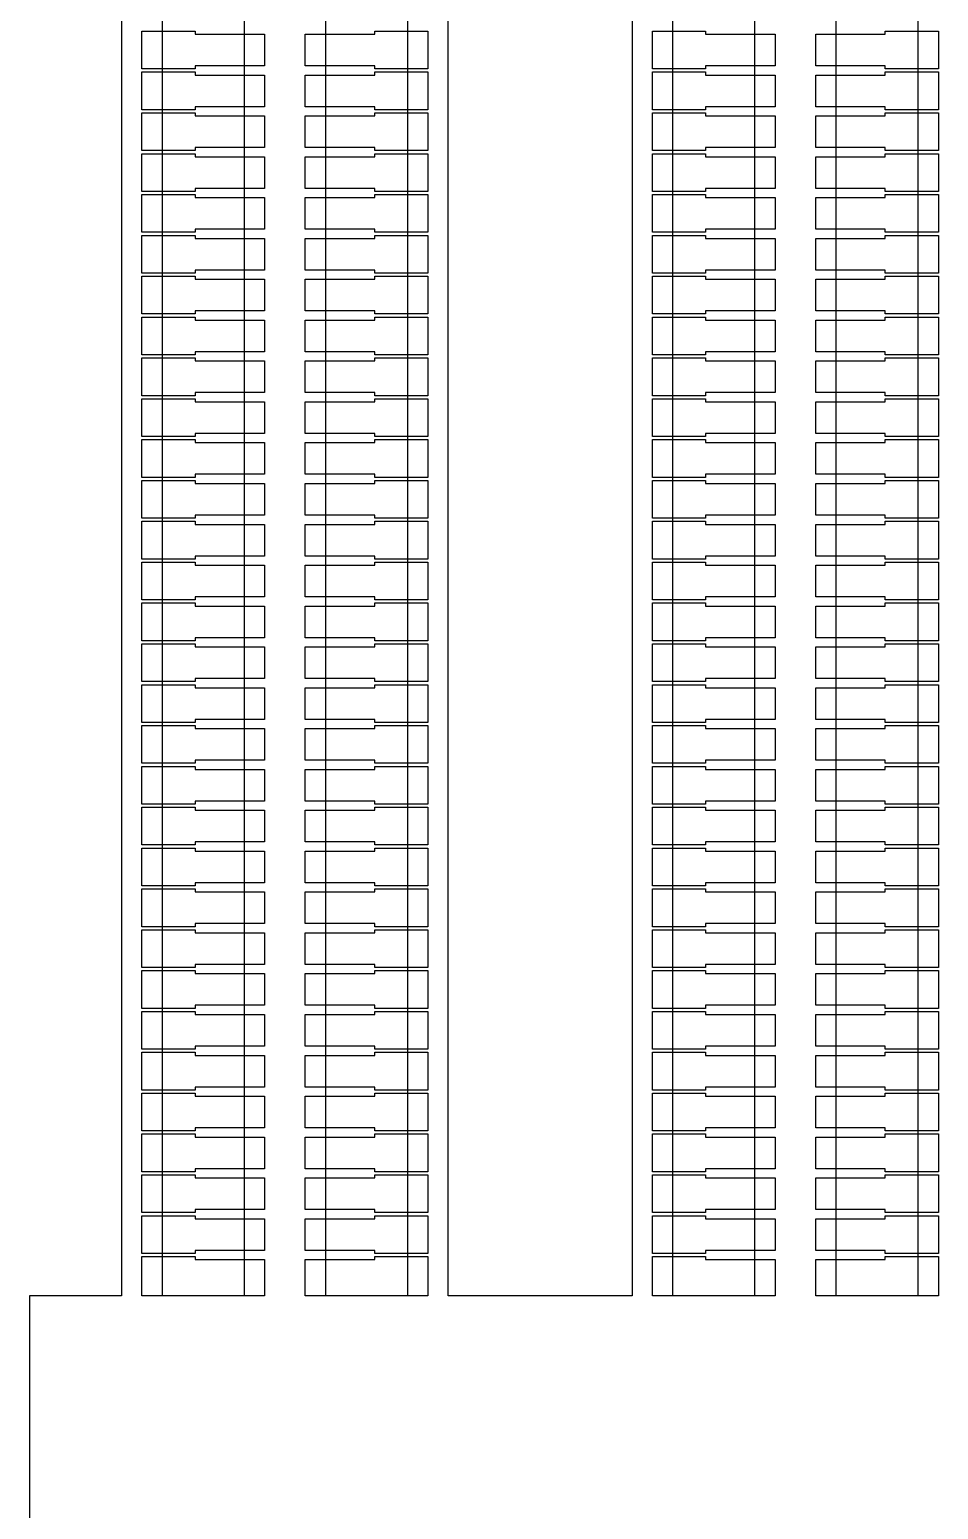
# Model space of a CAD drawing. Extents: x -38350 to 38650, y -35000 to 36000.
# Drawn here: x -3000 to -2555, y -1105 to -380 of the extents above; entities that cross this region are included whole.
import ezdxf

# ---------------------------------------------------------------- set-up
doc = ezdxf.new("R2010")
doc.units = 0
doc.header["$MEASUREMENT"] = 0
doc.layers.add('Layer1', color=10, linetype='Continuous')

msp = doc.modelspace()

# ---------------------------------------------------------------- linework, layer by layer
for p, q in [((-2955, -19), (-2955, -1000)), ((-2795, -1000), (-2795, -19)), ((-2705, -19), (-2705, -1000)), ((-2945, -399.25), (-2945, -380.75)), ((-2945, -380.75), (-2919, -380.75)), ((-2919, -380.75), (-2919, -382.25)), ((-2919, -382.25), (-2885, -382.25)), ((-2885, -382.25), (-2885, -397.75)), ((-2865, -397.75), (-2865, -382.25)), ((-2865, -382.25), (-2831, -382.25)), ((-2831, -382.25), (-2831, -380.75)), ((-2831, -380.75), (-2805, -380.75)), ((-2805, -380.75), (-2805, -399.25)), ((-2695, -399.25), (-2695, -380.75)), ((-2695, -380.75), (-2669, -380.75)), ((-2669, -380.75), (-2669, -382.25)), ((-2669, -382.25), (-2635, -382.25)), ((-2635, -382.25), (-2635, -397.75)), ((-2615, -397.75), (-2615, -382.25)), ((-2615, -382.25), (-2581, -382.25)), ((-2581, -382.25), (-2581, -380.75)), ((-2581, -380.75), (-2555, -380.75)), ((-2555, -380.75), (-2555, -399.25)), ((-2885, -397.75), (-2919, -397.75)), ((-2919, -397.75), (-2919, -399.25)), ((-2831, -397.75), (-2865, -397.75)), ((-2831, -399.25), (-2831, -397.75)), ((-2635, -397.75), (-2669, -397.75)), ((-2669, -397.75), (-2669, -399.25)), ((-2581, -397.75), (-2615, -397.75)), ((-2581, -399.25), (-2581, -397.75)), ((-2919, -399.25), (-2945, -399.25)), ((-2945, -419.25), (-2945, -400.75)), ((-2945, -400.75), (-2919, -400.75)), ((-2919, -400.75), (-2919, -402.25)), ((-2919, -402.25), (-2885, -402.25)), ((-2885, -402.25), (-2885, -417.75)), ((-2865, -417.75), (-2865, -402.25)), ((-2865, -402.25), (-2831, -402.25)), ((-2805, -399.25), (-2831, -399.25)), ((-2831, -402.25), (-2831, -400.75)), ((-2831, -400.75), (-2805, -400.75)), ((-2805, -400.75), (-2805, -419.25)), ((-2669, -399.25), (-2695, -399.25)), ((-2695, -419.25), (-2695, -400.75)), ((-2695, -400.75), (-2669, -400.75)), ((-2669, -400.75), (-2669, -402.25)), ((-2669, -402.25), (-2635, -402.25)), ((-2635, -402.25), (-2635, -417.75)), ((-2615, -417.75), (-2615, -402.25)), ((-2615, -402.25), (-2581, -402.25)), ((-2555, -399.25), (-2581, -399.25)), ((-2581, -402.25), (-2581, -400.75)), ((-2581, -400.75), (-2555, -400.75)), ((-2555, -400.75), (-2555, -419.25)), ((-2919, -419.25), (-2945, -419.25)), ((-2885, -417.75), (-2919, -417.75)), ((-2919, -417.75), (-2919, -419.25)), ((-2831, -417.75), (-2865, -417.75)), ((-2831, -419.25), (-2831, -417.75)), ((-2805, -419.25), (-2831, -419.25)), ((-2669, -419.25), (-2695, -419.25)), ((-2635, -417.75), (-2669, -417.75)), ((-2669, -417.75), (-2669, -419.25)), ((-2581, -417.75), (-2615, -417.75)), ((-2581, -419.25), (-2581, -417.75)), ((-2555, -419.25), (-2581, -419.25)), ((-2945, -439.25), (-2945, -420.75)), ((-2945, -420.75), (-2919, -420.75)), ((-2919, -420.75), (-2919, -422.25)), ((-2919, -422.25), (-2885, -422.25)), ((-2885, -422.25), (-2885, -437.75)), ((-2865, -437.75), (-2865, -422.25)), ((-2865, -422.25), (-2831, -422.25)), ((-2831, -422.25), (-2831, -420.75)), ((-2831, -420.75), (-2805, -420.75)), ((-2805, -420.75), (-2805, -439.25)), ((-2695, -439.25), (-2695, -420.75)), ((-2695, -420.75), (-2669, -420.75)), ((-2669, -420.75), (-2669, -422.25)), ((-2669, -422.25), (-2635, -422.25)), ((-2635, -422.25), (-2635, -437.75)), ((-2615, -437.75), (-2615, -422.25)), ((-2615, -422.25), (-2581, -422.25)), ((-2581, -422.25), (-2581, -420.75)), ((-2581, -420.75), (-2555, -420.75)), ((-2555, -420.75), (-2555, -439.25)), ((-2919, -439.25), (-2945, -439.25)), ((-2945, -459.25), (-2945, -440.75)), ((-2945, -440.75), (-2919, -440.75)), ((-2885, -437.75), (-2919, -437.75)), ((-2919, -437.75), (-2919, -439.25)), ((-2919, -440.75), (-2919, -442.25)), ((-2831, -437.75), (-2865, -437.75)), ((-2831, -439.25), (-2831, -437.75)), ((-2805, -439.25), (-2831, -439.25)), ((-2831, -442.25), (-2831, -440.75)), ((-2831, -440.75), (-2805, -440.75)), ((-2805, -440.75), (-2805, -459.25)), ((-2669, -439.25), (-2695, -439.25)), ((-2695, -459.25), (-2695, -440.75)), ((-2695, -440.75), (-2669, -440.75)), ((-2635, -437.75), (-2669, -437.75)), ((-2669, -437.75), (-2669, -439.25)), ((-2669, -440.75), (-2669, -442.25)), ((-2581, -437.75), (-2615, -437.75)), ((-2581, -439.25), (-2581, -437.75)), ((-2555, -439.25), (-2581, -439.25)), ((-2581, -442.25), (-2581, -440.75)), ((-2581, -440.75), (-2555, -440.75)), ((-2555, -440.75), (-2555, -459.25)), ((-2919, -442.25), (-2885, -442.25)), ((-2885, -442.25), (-2885, -457.75)), ((-2865, -457.75), (-2865, -442.25)), ((-2865, -442.25), (-2831, -442.25)), ((-2669, -442.25), (-2635, -442.25)), ((-2635, -442.25), (-2635, -457.75)), ((-2615, -457.75), (-2615, -442.25)), ((-2615, -442.25), (-2581, -442.25)), ((-2919, -459.25), (-2945, -459.25)), ((-2945, -479.25), (-2945, -460.75)), ((-2945, -460.75), (-2919, -460.75)), ((-2885, -457.75), (-2919, -457.75)), ((-2919, -457.75), (-2919, -459.25)), ((-2919, -460.75), (-2919, -462.25)), ((-2919, -462.25), (-2885, -462.25)), ((-2885, -462.25), (-2885, -477.75)), ((-2831, -457.75), (-2865, -457.75)), ((-2865, -477.75), (-2865, -462.25)), ((-2865, -462.25), (-2831, -462.25)), ((-2831, -459.25), (-2831, -457.75)), ((-2805, -459.25), (-2831, -459.25)), ((-2831, -462.25), (-2831, -460.75)), ((-2831, -460.75), (-2805, -460.75)), ((-2805, -460.75), (-2805, -479.25)), ((-2669, -459.25), (-2695, -459.25)), ((-2695, -479.25), (-2695, -460.75)), ((-2695, -460.75), (-2669, -460.75)), ((-2635, -457.75), (-2669, -457.75)), ((-2669, -457.75), (-2669, -459.25)), ((-2669, -460.75), (-2669, -462.25)), ((-2669, -462.25), (-2635, -462.25)), ((-2635, -462.25), (-2635, -477.75)), ((-2581, -457.75), (-2615, -457.75)), ((-2615, -477.75), (-2615, -462.25)), ((-2615, -462.25), (-2581, -462.25)), ((-2581, -459.25), (-2581, -457.75)), ((-2555, -459.25), (-2581, -459.25)), ((-2581, -462.25), (-2581, -460.75)), ((-2581, -460.75), (-2555, -460.75)), ((-2555, -460.75), (-2555, -479.25)), ((-2885, -477.75), (-2919, -477.75)), ((-2919, -477.75), (-2919, -479.25)), ((-2831, -477.75), (-2865, -477.75)), ((-2831, -479.25), (-2831, -477.75)), ((-2635, -477.75), (-2669, -477.75)), ((-2669, -477.75), (-2669, -479.25)), ((-2581, -477.75), (-2615, -477.75)), ((-2581, -479.25), (-2581, -477.75)), ((-2919, -479.25), (-2945, -479.25)), ((-2945, -499.25), (-2945, -480.75)), ((-2945, -480.75), (-2919, -480.75)), ((-2919, -480.75), (-2919, -482.25)), ((-2919, -482.25), (-2885, -482.25)), ((-2885, -482.25), (-2885, -497.75)), ((-2865, -497.75), (-2865, -482.25)), ((-2865, -482.25), (-2831, -482.25)), ((-2805, -479.25), (-2831, -479.25)), ((-2831, -482.25), (-2831, -480.75)), ((-2831, -480.75), (-2805, -480.75)), ((-2805, -480.75), (-2805, -499.25)), ((-2669, -479.25), (-2695, -479.25)), ((-2695, -499.25), (-2695, -480.75)), ((-2695, -480.75), (-2669, -480.75)), ((-2669, -480.75), (-2669, -482.25)), ((-2669, -482.25), (-2635, -482.25)), ((-2635, -482.25), (-2635, -497.75)), ((-2615, -497.75), (-2615, -482.25)), ((-2615, -482.25), (-2581, -482.25)), ((-2555, -479.25), (-2581, -479.25)), ((-2581, -482.25), (-2581, -480.75)), ((-2581, -480.75), (-2555, -480.75)), ((-2555, -480.75), (-2555, -499.25)), ((-2919, -499.25), (-2945, -499.25)), ((-2885, -497.75), (-2919, -497.75)), ((-2919, -497.75), (-2919, -499.25)), ((-2831, -497.75), (-2865, -497.75)), ((-2831, -499.25), (-2831, -497.75)), ((-2805, -499.25), (-2831, -499.25)), ((-2669, -499.25), (-2695, -499.25)), ((-2635, -497.75), (-2669, -497.75)), ((-2669, -497.75), (-2669, -499.25)), ((-2581, -497.75), (-2615, -497.75)), ((-2581, -499.25), (-2581, -497.75)), ((-2555, -499.25), (-2581, -499.25)), ((-2945, -519.25), (-2945, -500.75)), ((-2945, -500.75), (-2919, -500.75)), ((-2919, -500.75), (-2919, -502.25)), ((-2919, -502.25), (-2885, -502.25)), ((-2885, -502.25), (-2885, -517.75)), ((-2865, -517.75), (-2865, -502.25)), ((-2865, -502.25), (-2831, -502.25)), ((-2831, -502.25), (-2831, -500.75)), ((-2831, -500.75), (-2805, -500.75)), ((-2805, -500.75), (-2805, -519.25)), ((-2695, -519.25), (-2695, -500.75)), ((-2695, -500.75), (-2669, -500.75)), ((-2669, -500.75), (-2669, -502.25)), ((-2669, -502.25), (-2635, -502.25)), ((-2635, -502.25), (-2635, -517.75)), ((-2615, -517.75), (-2615, -502.25)), ((-2615, -502.25), (-2581, -502.25)), ((-2581, -502.25), (-2581, -500.75)), ((-2581, -500.75), (-2555, -500.75)), ((-2555, -500.75), (-2555, -519.25)), ((-2919, -519.25), (-2945, -519.25)), ((-2945, -539.25), (-2945, -520.75)), ((-2945, -520.75), (-2919, -520.75)), ((-2885, -517.75), (-2919, -517.75)), ((-2919, -517.75), (-2919, -519.25)), ((-2919, -520.75), (-2919, -522.25)), ((-2831, -517.75), (-2865, -517.75)), ((-2831, -519.25), (-2831, -517.75)), ((-2805, -519.25), (-2831, -519.25)), ((-2831, -522.25), (-2831, -520.75)), ((-2831, -520.75), (-2805, -520.75)), ((-2805, -520.75), (-2805, -539.25)), ((-2669, -519.25), (-2695, -519.25)), ((-2695, -539.25), (-2695, -520.75)), ((-2695, -520.75), (-2669, -520.75)), ((-2635, -517.75), (-2669, -517.75)), ((-2669, -517.75), (-2669, -519.25)), ((-2669, -520.75), (-2669, -522.25)), ((-2581, -517.75), (-2615, -517.75)), ((-2581, -519.25), (-2581, -517.75)), ((-2555, -519.25), (-2581, -519.25)), ((-2581, -522.25), (-2581, -520.75)), ((-2581, -520.75), (-2555, -520.75)), ((-2555, -520.75), (-2555, -539.25)), ((-2919, -522.25), (-2885, -522.25)), ((-2885, -522.25), (-2885, -537.75)), ((-2865, -537.75), (-2865, -522.25)), ((-2865, -522.25), (-2831, -522.25)), ((-2669, -522.25), (-2635, -522.25)), ((-2635, -522.25), (-2635, -537.75)), ((-2615, -537.75), (-2615, -522.25)), ((-2615, -522.25), (-2581, -522.25)), ((-2919, -539.25), (-2945, -539.25)), ((-2945, -559.25), (-2945, -540.75)), ((-2945, -540.75), (-2919, -540.75)), ((-2885, -537.75), (-2919, -537.75)), ((-2919, -537.75), (-2919, -539.25)), ((-2919, -540.75), (-2919, -542.25)), ((-2919, -542.25), (-2885, -542.25)), ((-2885, -542.25), (-2885, -557.75)), ((-2831, -537.75), (-2865, -537.75)), ((-2865, -557.75), (-2865, -542.25)), ((-2865, -542.25), (-2831, -542.25)), ((-2831, -539.25), (-2831, -537.75)), ((-2805, -539.25), (-2831, -539.25)), ((-2831, -542.25), (-2831, -540.75)), ((-2831, -540.75), (-2805, -540.75)), ((-2805, -540.75), (-2805, -559.25)), ((-2669, -539.25), (-2695, -539.25)), ((-2695, -559.25), (-2695, -540.75)), ((-2695, -540.75), (-2669, -540.75)), ((-2635, -537.75), (-2669, -537.75)), ((-2669, -537.75), (-2669, -539.25)), ((-2669, -540.75), (-2669, -542.25)), ((-2669, -542.25), (-2635, -542.25)), ((-2635, -542.25), (-2635, -557.75)), ((-2581, -537.75), (-2615, -537.75)), ((-2615, -557.75), (-2615, -542.25)), ((-2615, -542.25), (-2581, -542.25)), ((-2581, -539.25), (-2581, -537.75)), ((-2555, -539.25), (-2581, -539.25)), ((-2581, -542.25), (-2581, -540.75)), ((-2581, -540.75), (-2555, -540.75)), ((-2555, -540.75), (-2555, -559.25)), ((-2885, -557.75), (-2919, -557.75)), ((-2919, -557.75), (-2919, -559.25)), ((-2831, -557.75), (-2865, -557.75)), ((-2831, -559.25), (-2831, -557.75)), ((-2635, -557.75), (-2669, -557.75)), ((-2669, -557.75), (-2669, -559.25)), ((-2581, -557.75), (-2615, -557.75)), ((-2581, -559.25), (-2581, -557.75)), ((-2919, -559.25), (-2945, -559.25)), ((-2945, -579.25), (-2945, -560.75)), ((-2945, -560.75), (-2919, -560.75)), ((-2919, -560.75), (-2919, -562.25)), ((-2919, -562.25), (-2885, -562.25)), ((-2885, -562.25), (-2885, -577.75)), ((-2865, -577.75), (-2865, -562.25)), ((-2865, -562.25), (-2831, -562.25)), ((-2805, -559.25), (-2831, -559.25)), ((-2831, -562.25), (-2831, -560.75)), ((-2831, -560.75), (-2805, -560.75)), ((-2805, -560.75), (-2805, -579.25)), ((-2669, -559.25), (-2695, -559.25)), ((-2695, -579.25), (-2695, -560.75)), ((-2695, -560.75), (-2669, -560.75)), ((-2669, -560.75), (-2669, -562.25)), ((-2669, -562.25), (-2635, -562.25)), ((-2635, -562.25), (-2635, -577.75)), ((-2615, -577.75), (-2615, -562.25)), ((-2615, -562.25), (-2581, -562.25)), ((-2555, -559.25), (-2581, -559.25)), ((-2581, -562.25), (-2581, -560.75)), ((-2581, -560.75), (-2555, -560.75)), ((-2555, -560.75), (-2555, -579.25)), ((-2919, -579.25), (-2945, -579.25)), ((-2885, -577.75), (-2919, -577.75)), ((-2919, -577.75), (-2919, -579.25)), ((-2831, -577.75), (-2865, -577.75)), ((-2831, -579.25), (-2831, -577.75)), ((-2805, -579.25), (-2831, -579.25)), ((-2669, -579.25), (-2695, -579.25)), ((-2635, -577.75), (-2669, -577.75)), ((-2669, -577.75), (-2669, -579.25)), ((-2581, -577.75), (-2615, -577.75)), ((-2581, -579.25), (-2581, -577.75)), ((-2555, -579.25), (-2581, -579.25)), ((-2945, -599.25), (-2945, -580.75)), ((-2945, -580.75), (-2919, -580.75)), ((-2919, -580.75), (-2919, -582.25)), ((-2919, -582.25), (-2885, -582.25)), ((-2885, -582.25), (-2885, -597.75)), ((-2865, -597.75), (-2865, -582.25)), ((-2865, -582.25), (-2831, -582.25)), ((-2831, -582.25), (-2831, -580.75)), ((-2831, -580.75), (-2805, -580.75)), ((-2805, -580.75), (-2805, -599.25)), ((-2695, -599.25), (-2695, -580.75)), ((-2695, -580.75), (-2669, -580.75)), ((-2669, -580.75), (-2669, -582.25)), ((-2669, -582.25), (-2635, -582.25)), ((-2635, -582.25), (-2635, -597.75)), ((-2615, -597.75), (-2615, -582.25)), ((-2615, -582.25), (-2581, -582.25)), ((-2581, -582.25), (-2581, -580.75)), ((-2581, -580.75), (-2555, -580.75)), ((-2555, -580.75), (-2555, -599.25)), ((-2919, -599.25), (-2945, -599.25)), ((-2945, -619.25), (-2945, -600.75)), ((-2945, -600.75), (-2919, -600.75)), ((-2885, -597.75), (-2919, -597.75)), ((-2919, -597.75), (-2919, -599.25)), ((-2919, -600.75), (-2919, -602.25)), ((-2831, -597.75), (-2865, -597.75)), ((-2831, -599.25), (-2831, -597.75)), ((-2805, -599.25), (-2831, -599.25)), ((-2831, -602.25), (-2831, -600.75)), ((-2831, -600.75), (-2805, -600.75)), ((-2805, -600.75), (-2805, -619.25)), ((-2669, -599.25), (-2695, -599.25)), ((-2695, -619.25), (-2695, -600.75)), ((-2695, -600.75), (-2669, -600.75)), ((-2635, -597.75), (-2669, -597.75)), ((-2669, -597.75), (-2669, -599.25)), ((-2669, -600.75), (-2669, -602.25)), ((-2581, -597.75), (-2615, -597.75)), ((-2581, -599.25), (-2581, -597.75)), ((-2555, -599.25), (-2581, -599.25)), ((-2581, -602.25), (-2581, -600.75)), ((-2581, -600.75), (-2555, -600.75)), ((-2555, -600.75), (-2555, -619.25)), ((-2919, -602.25), (-2885, -602.25)), ((-2885, -602.25), (-2885, -617.75)), ((-2865, -617.75), (-2865, -602.25)), ((-2865, -602.25), (-2831, -602.25)), ((-2669, -602.25), (-2635, -602.25)), ((-2635, -602.25), (-2635, -617.75)), ((-2615, -617.75), (-2615, -602.25)), ((-2615, -602.25), (-2581, -602.25)), ((-2919, -619.25), (-2945, -619.25)), ((-2945, -639.25), (-2945, -620.75)), ((-2945, -620.75), (-2919, -620.75)), ((-2885, -617.75), (-2919, -617.75)), ((-2919, -617.75), (-2919, -619.25)), ((-2919, -620.75), (-2919, -622.25)), ((-2919, -622.25), (-2885, -622.25)), ((-2885, -622.25), (-2885, -637.75)), ((-2831, -617.75), (-2865, -617.75)), ((-2865, -637.75), (-2865, -622.25)), ((-2865, -622.25), (-2831, -622.25)), ((-2831, -619.25), (-2831, -617.75)), ((-2805, -619.25), (-2831, -619.25)), ((-2831, -622.25), (-2831, -620.75)), ((-2831, -620.75), (-2805, -620.75)), ((-2805, -620.75), (-2805, -639.25)), ((-2669, -619.25), (-2695, -619.25)), ((-2695, -639.25), (-2695, -620.75)), ((-2695, -620.75), (-2669, -620.75)), ((-2635, -617.75), (-2669, -617.75)), ((-2669, -617.75), (-2669, -619.25)), ((-2669, -620.75), (-2669, -622.25)), ((-2669, -622.25), (-2635, -622.25)), ((-2635, -622.25), (-2635, -637.75)), ((-2581, -617.75), (-2615, -617.75)), ((-2615, -637.75), (-2615, -622.25)), ((-2615, -622.25), (-2581, -622.25)), ((-2581, -619.25), (-2581, -617.75)), ((-2555, -619.25), (-2581, -619.25)), ((-2581, -622.25), (-2581, -620.75)), ((-2581, -620.75), (-2555, -620.75)), ((-2555, -620.75), (-2555, -639.25)), ((-2919, -639.25), (-2945, -639.25)), ((-2945, -659.25), (-2945, -640.75)), ((-2945, -640.75), (-2919, -640.75)), ((-2885, -637.75), (-2919, -637.75)), ((-2919, -637.75), (-2919, -639.25)), ((-2919, -640.75), (-2919, -642.25)), ((-2919, -642.25), (-2885, -642.25)), ((-2885, -642.25), (-2885, -657.75)), ((-2831, -637.75), (-2865, -637.75)), ((-2865, -657.75), (-2865, -642.25)), ((-2865, -642.25), (-2831, -642.25)), ((-2831, -639.25), (-2831, -637.75)), ((-2805, -639.25), (-2831, -639.25)), ((-2831, -642.25), (-2831, -640.75)), ((-2831, -640.75), (-2805, -640.75)), ((-2805, -640.75), (-2805, -659.25)), ((-2669, -639.25), (-2695, -639.25)), ((-2695, -659.25), (-2695, -640.75)), ((-2695, -640.75), (-2669, -640.75)), ((-2635, -637.75), (-2669, -637.75)), ((-2669, -637.75), (-2669, -639.25)), ((-2669, -640.75), (-2669, -642.25)), ((-2669, -642.25), (-2635, -642.25)), ((-2635, -642.25), (-2635, -657.75)), ((-2581, -637.75), (-2615, -637.75)), ((-2615, -657.75), (-2615, -642.25)), ((-2615, -642.25), (-2581, -642.25)), ((-2581, -639.25), (-2581, -637.75)), ((-2555, -639.25), (-2581, -639.25)), ((-2581, -642.25), (-2581, -640.75)), ((-2581, -640.75), (-2555, -640.75)), ((-2555, -640.75), (-2555, -659.25)), ((-2919, -659.25), (-2945, -659.25)), ((-2885, -657.75), (-2919, -657.75)), ((-2919, -657.75), (-2919, -659.25)), ((-2831, -657.75), (-2865, -657.75)), ((-2831, -659.25), (-2831, -657.75)), ((-2805, -659.25), (-2831, -659.25)), ((-2669, -659.25), (-2695, -659.25)), ((-2635, -657.75), (-2669, -657.75)), ((-2669, -657.75), (-2669, -659.25)), ((-2581, -657.75), (-2615, -657.75)), ((-2581, -659.25), (-2581, -657.75)), ((-2555, -659.25), (-2581, -659.25)), ((-2945, -679.25), (-2945, -660.75)), ((-2945, -660.75), (-2919, -660.75)), ((-2919, -660.75), (-2919, -662.25)), ((-2919, -662.25), (-2885, -662.25)), ((-2885, -662.25), (-2885, -677.75)), ((-2865, -677.75), (-2865, -662.25)), ((-2865, -662.25), (-2831, -662.25)), ((-2831, -662.25), (-2831, -660.75)), ((-2831, -660.75), (-2805, -660.75)), ((-2805, -660.75), (-2805, -679.25)), ((-2695, -679.25), (-2695, -660.75)), ((-2695, -660.75), (-2669, -660.75)), ((-2669, -660.75), (-2669, -662.25)), ((-2669, -662.25), (-2635, -662.25)), ((-2635, -662.25), (-2635, -677.75)), ((-2615, -677.75), (-2615, -662.25)), ((-2615, -662.25), (-2581, -662.25)), ((-2581, -662.25), (-2581, -660.75)), ((-2581, -660.75), (-2555, -660.75)), ((-2555, -660.75), (-2555, -679.25)), ((-2919, -679.25), (-2945, -679.25)), ((-2945, -699.25), (-2945, -680.75)), ((-2945, -680.75), (-2919, -680.75)), ((-2885, -677.75), (-2919, -677.75)), ((-2919, -677.75), (-2919, -679.25)), ((-2919, -680.75), (-2919, -682.25)), ((-2831, -677.75), (-2865, -677.75)), ((-2831, -679.25), (-2831, -677.75)), ((-2805, -679.25), (-2831, -679.25)), ((-2831, -682.25), (-2831, -680.75)), ((-2831, -680.75), (-2805, -680.75)), ((-2805, -680.75), (-2805, -699.25)), ((-2669, -679.25), (-2695, -679.25)), ((-2695, -699.25), (-2695, -680.75)), ((-2695, -680.75), (-2669, -680.75)), ((-2635, -677.75), (-2669, -677.75)), ((-2669, -677.75), (-2669, -679.25)), ((-2669, -680.75), (-2669, -682.25)), ((-2581, -677.75), (-2615, -677.75)), ((-2581, -679.25), (-2581, -677.75)), ((-2555, -679.25), (-2581, -679.25)), ((-2581, -682.25), (-2581, -680.75)), ((-2581, -680.75), (-2555, -680.75)), ((-2555, -680.75), (-2555, -699.25)), ((-2919, -682.25), (-2885, -682.25)), ((-2885, -682.25), (-2885, -697.75)), ((-2865, -697.75), (-2865, -682.25)), ((-2865, -682.25), (-2831, -682.25)), ((-2669, -682.25), (-2635, -682.25)), ((-2635, -682.25), (-2635, -697.75)), ((-2615, -697.75), (-2615, -682.25)), ((-2615, -682.25), (-2581, -682.25)), ((-2919, -699.25), (-2945, -699.25)), ((-2945, -719.25), (-2945, -700.75)), ((-2945, -700.75), (-2919, -700.75)), ((-2885, -697.75), (-2919, -697.75)), ((-2919, -697.75), (-2919, -699.25)), ((-2919, -700.75), (-2919, -702.25)), ((-2919, -702.25), (-2885, -702.25)), ((-2885, -702.25), (-2885, -717.75)), ((-2831, -697.75), (-2865, -697.75)), ((-2865, -717.75), (-2865, -702.25)), ((-2865, -702.25), (-2831, -702.25)), ((-2831, -699.25), (-2831, -697.75)), ((-2805, -699.25), (-2831, -699.25)), ((-2831, -702.25), (-2831, -700.75)), ((-2831, -700.75), (-2805, -700.75)), ((-2805, -700.75), (-2805, -719.25)), ((-2669, -699.25), (-2695, -699.25)), ((-2695, -719.25), (-2695, -700.75)), ((-2695, -700.75), (-2669, -700.75)), ((-2635, -697.75), (-2669, -697.75)), ((-2669, -697.75), (-2669, -699.25)), ((-2669, -700.75), (-2669, -702.25)), ((-2669, -702.25), (-2635, -702.25)), ((-2635, -702.25), (-2635, -717.75)), ((-2581, -697.75), (-2615, -697.75)), ((-2615, -717.75), (-2615, -702.25)), ((-2615, -702.25), (-2581, -702.25)), ((-2581, -699.25), (-2581, -697.75)), ((-2555, -699.25), (-2581, -699.25)), ((-2581, -702.25), (-2581, -700.75)), ((-2581, -700.75), (-2555, -700.75)), ((-2555, -700.75), (-2555, -719.25)), ((-2919, -719.25), (-2945, -719.25)), ((-2945, -739.25), (-2945, -720.75)), ((-2945, -720.75), (-2919, -720.75)), ((-2885, -717.75), (-2919, -717.75)), ((-2919, -717.75), (-2919, -719.25)), ((-2919, -720.75), (-2919, -722.25)), ((-2919, -722.25), (-2885, -722.25)), ((-2885, -722.25), (-2885, -737.75)), ((-2831, -717.75), (-2865, -717.75)), ((-2865, -737.75), (-2865, -722.25)), ((-2865, -722.25), (-2831, -722.25)), ((-2831, -719.25), (-2831, -717.75)), ((-2805, -719.25), (-2831, -719.25)), ((-2831, -722.25), (-2831, -720.75)), ((-2831, -720.75), (-2805, -720.75)), ((-2805, -720.75), (-2805, -739.25)), ((-2669, -719.25), (-2695, -719.25)), ((-2695, -739.25), (-2695, -720.75)), ((-2695, -720.75), (-2669, -720.75)), ((-2635, -717.75), (-2669, -717.75)), ((-2669, -717.75), (-2669, -719.25)), ((-2669, -720.75), (-2669, -722.25)), ((-2669, -722.25), (-2635, -722.25)), ((-2635, -722.25), (-2635, -737.75)), ((-2581, -717.75), (-2615, -717.75)), ((-2615, -737.75), (-2615, -722.25)), ((-2615, -722.25), (-2581, -722.25)), ((-2581, -719.25), (-2581, -717.75)), ((-2555, -719.25), (-2581, -719.25)), ((-2581, -722.25), (-2581, -720.75)), ((-2581, -720.75), (-2555, -720.75)), ((-2555, -720.75), (-2555, -739.25)), ((-2885, -737.75), (-2919, -737.75)), ((-2919, -737.75), (-2919, -739.25)), ((-2831, -737.75), (-2865, -737.75)), ((-2831, -739.25), (-2831, -737.75)), ((-2635, -737.75), (-2669, -737.75)), ((-2669, -737.75), (-2669, -739.25)), ((-2581, -737.75), (-2615, -737.75)), ((-2581, -739.25), (-2581, -737.75)), ((-2919, -739.25), (-2945, -739.25)), ((-2945, -759.25), (-2945, -740.75)), ((-2945, -740.75), (-2919, -740.75)), ((-2919, -740.75), (-2919, -742.25)), ((-2919, -742.25), (-2885, -742.25)), ((-2885, -742.25), (-2885, -757.75)), ((-2865, -757.75), (-2865, -742.25)), ((-2865, -742.25), (-2831, -742.25)), ((-2805, -739.25), (-2831, -739.25)), ((-2831, -742.25), (-2831, -740.75)), ((-2831, -740.75), (-2805, -740.75)), ((-2805, -740.75), (-2805, -759.25)), ((-2669, -739.25), (-2695, -739.25)), ((-2695, -759.25), (-2695, -740.75)), ((-2695, -740.75), (-2669, -740.75)), ((-2669, -740.75), (-2669, -742.25)), ((-2669, -742.25), (-2635, -742.25)), ((-2635, -742.25), (-2635, -757.75)), ((-2615, -757.75), (-2615, -742.25)), ((-2615, -742.25), (-2581, -742.25)), ((-2555, -739.25), (-2581, -739.25)), ((-2581, -742.25), (-2581, -740.75)), ((-2581, -740.75), (-2555, -740.75)), ((-2555, -740.75), (-2555, -759.25)), ((-2919, -759.25), (-2945, -759.25)), ((-2945, -779.25), (-2945, -760.75)), ((-2945, -760.75), (-2919, -760.75)), ((-2885, -757.75), (-2919, -757.75)), ((-2919, -757.75), (-2919, -759.25)), ((-2919, -760.75), (-2919, -762.25)), ((-2831, -757.75), (-2865, -757.75)), ((-2831, -759.25), (-2831, -757.75)), ((-2805, -759.25), (-2831, -759.25)), ((-2831, -762.25), (-2831, -760.75)), ((-2831, -760.75), (-2805, -760.75)), ((-2805, -760.75), (-2805, -779.25)), ((-2669, -759.25), (-2695, -759.25)), ((-2695, -779.25), (-2695, -760.75)), ((-2695, -760.75), (-2669, -760.75)), ((-2635, -757.75), (-2669, -757.75)), ((-2669, -757.75), (-2669, -759.25)), ((-2669, -760.75), (-2669, -762.25)), ((-2581, -757.75), (-2615, -757.75)), ((-2581, -759.25), (-2581, -757.75)), ((-2555, -759.25), (-2581, -759.25)), ((-2581, -762.25), (-2581, -760.75)), ((-2581, -760.75), (-2555, -760.75)), ((-2555, -760.75), (-2555, -779.25)), ((-2919, -762.25), (-2885, -762.25)), ((-2885, -762.25), (-2885, -777.75)), ((-2865, -777.75), (-2865, -762.25)), ((-2865, -762.25), (-2831, -762.25)), ((-2669, -762.25), (-2635, -762.25)), ((-2635, -762.25), (-2635, -777.75)), ((-2615, -777.75), (-2615, -762.25)), ((-2615, -762.25), (-2581, -762.25)), ((-2919, -779.25), (-2945, -779.25)), ((-2945, -799.25), (-2945, -780.75)), ((-2945, -780.75), (-2919, -780.75)), ((-2885, -777.75), (-2919, -777.75)), ((-2919, -777.75), (-2919, -779.25)), ((-2919, -780.75), (-2919, -782.25)), ((-2919, -782.25), (-2885, -782.25)), ((-2885, -782.25), (-2885, -797.75)), ((-2831, -777.75), (-2865, -777.75)), ((-2865, -797.75), (-2865, -782.25)), ((-2865, -782.25), (-2831, -782.25)), ((-2831, -779.25), (-2831, -777.75)), ((-2805, -779.25), (-2831, -779.25)), ((-2831, -782.25), (-2831, -780.75)), ((-2831, -780.75), (-2805, -780.75)), ((-2805, -780.75), (-2805, -799.25)), ((-2669, -779.25), (-2695, -779.25)), ((-2695, -799.25), (-2695, -780.75)), ((-2695, -780.75), (-2669, -780.75)), ((-2635, -777.75), (-2669, -777.75)), ((-2669, -777.75), (-2669, -779.25)), ((-2669, -780.75), (-2669, -782.25)), ((-2669, -782.25), (-2635, -782.25)), ((-2635, -782.25), (-2635, -797.75)), ((-2581, -777.75), (-2615, -777.75)), ((-2615, -797.75), (-2615, -782.25)), ((-2615, -782.25), (-2581, -782.25)), ((-2581, -779.25), (-2581, -777.75)), ((-2555, -779.25), (-2581, -779.25)), ((-2581, -782.25), (-2581, -780.75)), ((-2581, -780.75), (-2555, -780.75)), ((-2555, -780.75), (-2555, -799.25)), ((-2919, -799.25), (-2945, -799.25)), ((-2945, -819.25), (-2945, -800.75)), ((-2945, -800.75), (-2919, -800.75)), ((-2885, -797.75), (-2919, -797.75)), ((-2919, -797.75), (-2919, -799.25)), ((-2919, -800.75), (-2919, -802.25)), ((-2919, -802.25), (-2885, -802.25)), ((-2885, -802.25), (-2885, -817.75)), ((-2831, -797.75), (-2865, -797.75)), ((-2865, -817.75), (-2865, -802.25)), ((-2865, -802.25), (-2831, -802.25)), ((-2831, -799.25), (-2831, -797.75)), ((-2805, -799.25), (-2831, -799.25)), ((-2831, -802.25), (-2831, -800.75)), ((-2831, -800.75), (-2805, -800.75)), ((-2805, -800.75), (-2805, -819.25)), ((-2669, -799.25), (-2695, -799.25)), ((-2695, -819.25), (-2695, -800.75)), ((-2695, -800.75), (-2669, -800.75)), ((-2635, -797.75), (-2669, -797.75)), ((-2669, -797.75), (-2669, -799.25)), ((-2669, -800.75), (-2669, -802.25)), ((-2669, -802.25), (-2635, -802.25)), ((-2635, -802.25), (-2635, -817.75)), ((-2581, -797.75), (-2615, -797.75)), ((-2615, -817.75), (-2615, -802.25)), ((-2615, -802.25), (-2581, -802.25)), ((-2581, -799.25), (-2581, -797.75)), ((-2555, -799.25), (-2581, -799.25)), ((-2581, -802.25), (-2581, -800.75)), ((-2581, -800.75), (-2555, -800.75)), ((-2555, -800.75), (-2555, -819.25)), ((-2885, -817.75), (-2919, -817.75)), ((-2919, -817.75), (-2919, -819.25)), ((-2831, -817.75), (-2865, -817.75)), ((-2831, -819.25), (-2831, -817.75)), ((-2635, -817.75), (-2669, -817.75)), ((-2669, -817.75), (-2669, -819.25)), ((-2581, -817.75), (-2615, -817.75)), ((-2581, -819.25), (-2581, -817.75)), ((-2919, -819.25), (-2945, -819.25)), ((-2945, -839.25), (-2945, -820.75)), ((-2945, -820.75), (-2919, -820.75)), ((-2919, -820.75), (-2919, -822.25)), ((-2919, -822.25), (-2885, -822.25)), ((-2885, -822.25), (-2885, -837.75)), ((-2865, -837.75), (-2865, -822.25)), ((-2865, -822.25), (-2831, -822.25)), ((-2805, -819.25), (-2831, -819.25)), ((-2831, -822.25), (-2831, -820.75)), ((-2831, -820.75), (-2805, -820.75)), ((-2805, -820.75), (-2805, -839.25)), ((-2669, -819.25), (-2695, -819.25)), ((-2695, -839.25), (-2695, -820.75)), ((-2695, -820.75), (-2669, -820.75)), ((-2669, -820.75), (-2669, -822.25)), ((-2669, -822.25), (-2635, -822.25)), ((-2635, -822.25), (-2635, -837.75)), ((-2615, -837.75), (-2615, -822.25)), ((-2615, -822.25), (-2581, -822.25)), ((-2555, -819.25), (-2581, -819.25)), ((-2581, -822.25), (-2581, -820.75)), ((-2581, -820.75), (-2555, -820.75)), ((-2555, -820.75), (-2555, -839.25)), ((-2919, -839.25), (-2945, -839.25)), ((-2885, -837.75), (-2919, -837.75)), ((-2919, -837.75), (-2919, -839.25)), ((-2831, -837.75), (-2865, -837.75)), ((-2831, -839.25), (-2831, -837.75)), ((-2805, -839.25), (-2831, -839.25)), ((-2669, -839.25), (-2695, -839.25)), ((-2635, -837.75), (-2669, -837.75)), ((-2669, -837.75), (-2669, -839.25)), ((-2581, -837.75), (-2615, -837.75)), ((-2581, -839.25), (-2581, -837.75)), ((-2555, -839.25), (-2581, -839.25)), ((-2945, -859.25), (-2945, -840.75)), ((-2945, -840.75), (-2919, -840.75)), ((-2919, -840.75), (-2919, -842.25)), ((-2919, -842.25), (-2885, -842.25)), ((-2885, -842.25), (-2885, -857.75)), ((-2865, -857.75), (-2865, -842.25)), ((-2865, -842.25), (-2831, -842.25)), ((-2831, -842.25), (-2831, -840.75)), ((-2831, -840.75), (-2805, -840.75)), ((-2805, -840.75), (-2805, -859.25)), ((-2695, -859.25), (-2695, -840.75)), ((-2695, -840.75), (-2669, -840.75)), ((-2669, -840.75), (-2669, -842.25)), ((-2669, -842.25), (-2635, -842.25)), ((-2635, -842.25), (-2635, -857.75)), ((-2615, -857.75), (-2615, -842.25)), ((-2615, -842.25), (-2581, -842.25)), ((-2581, -842.25), (-2581, -840.75)), ((-2581, -840.75), (-2555, -840.75)), ((-2555, -840.75), (-2555, -859.25)), ((-2919, -859.25), (-2945, -859.25)), ((-2945, -879.25), (-2945, -860.75)), ((-2945, -860.75), (-2919, -860.75)), ((-2885, -857.75), (-2919, -857.75)), ((-2919, -857.75), (-2919, -859.25)), ((-2919, -860.75), (-2919, -862.25)), ((-2831, -857.75), (-2865, -857.75)), ((-2831, -859.25), (-2831, -857.75)), ((-2805, -859.25), (-2831, -859.25)), ((-2831, -862.25), (-2831, -860.75)), ((-2831, -860.75), (-2805, -860.75)), ((-2805, -860.75), (-2805, -879.25)), ((-2669, -859.25), (-2695, -859.25)), ((-2695, -879.25), (-2695, -860.75)), ((-2695, -860.75), (-2669, -860.75)), ((-2635, -857.75), (-2669, -857.75)), ((-2669, -857.75), (-2669, -859.25)), ((-2669, -860.75), (-2669, -862.25)), ((-2581, -857.75), (-2615, -857.75)), ((-2581, -859.25), (-2581, -857.75)), ((-2555, -859.25), (-2581, -859.25)), ((-2581, -862.25), (-2581, -860.75)), ((-2581, -860.75), (-2555, -860.75)), ((-2555, -860.75), (-2555, -879.25)), ((-2919, -862.25), (-2885, -862.25)), ((-2885, -862.25), (-2885, -877.75)), ((-2865, -877.75), (-2865, -862.25)), ((-2865, -862.25), (-2831, -862.25)), ((-2669, -862.25), (-2635, -862.25)), ((-2635, -862.25), (-2635, -877.75)), ((-2615, -877.75), (-2615, -862.25)), ((-2615, -862.25), (-2581, -862.25)), ((-2919, -879.25), (-2945, -879.25)), ((-2945, -899.25), (-2945, -880.75)), ((-2945, -880.75), (-2919, -880.75)), ((-2885, -877.75), (-2919, -877.75)), ((-2919, -877.75), (-2919, -879.25)), ((-2919, -880.75), (-2919, -882.25)), ((-2919, -882.25), (-2885, -882.25)), ((-2885, -882.25), (-2885, -897.75)), ((-2831, -877.75), (-2865, -877.75)), ((-2865, -897.75), (-2865, -882.25)), ((-2865, -882.25), (-2831, -882.25)), ((-2831, -879.25), (-2831, -877.75)), ((-2805, -879.25), (-2831, -879.25)), ((-2831, -882.25), (-2831, -880.75)), ((-2831, -880.75), (-2805, -880.75)), ((-2805, -880.75), (-2805, -899.25)), ((-2669, -879.25), (-2695, -879.25)), ((-2695, -899.25), (-2695, -880.75)), ((-2695, -880.75), (-2669, -880.75)), ((-2635, -877.75), (-2669, -877.75)), ((-2669, -877.75), (-2669, -879.25)), ((-2669, -880.75), (-2669, -882.25)), ((-2669, -882.25), (-2635, -882.25)), ((-2635, -882.25), (-2635, -897.75)), ((-2581, -877.75), (-2615, -877.75)), ((-2615, -897.75), (-2615, -882.25)), ((-2615, -882.25), (-2581, -882.25)), ((-2581, -879.25), (-2581, -877.75)), ((-2555, -879.25), (-2581, -879.25)), ((-2581, -882.25), (-2581, -880.75)), ((-2581, -880.75), (-2555, -880.75)), ((-2555, -880.75), (-2555, -899.25)), ((-2885, -897.75), (-2919, -897.75)), ((-2919, -897.75), (-2919, -899.25)), ((-2831, -897.75), (-2865, -897.75)), ((-2831, -899.25), (-2831, -897.75)), ((-2635, -897.75), (-2669, -897.75)), ((-2669, -897.75), (-2669, -899.25)), ((-2581, -897.75), (-2615, -897.75)), ((-2581, -899.25), (-2581, -897.75)), ((-2919, -899.25), (-2945, -899.25)), ((-2945, -919.25), (-2945, -900.75)), ((-2945, -900.75), (-2919, -900.75)), ((-2919, -900.75), (-2919, -902.25)), ((-2919, -902.25), (-2885, -902.25)), ((-2885, -902.25), (-2885, -917.75)), ((-2865, -917.75), (-2865, -902.25)), ((-2865, -902.25), (-2831, -902.25)), ((-2805, -899.25), (-2831, -899.25)), ((-2831, -902.25), (-2831, -900.75)), ((-2831, -900.75), (-2805, -900.75)), ((-2805, -900.75), (-2805, -919.25)), ((-2669, -899.25), (-2695, -899.25)), ((-2695, -919.25), (-2695, -900.75)), ((-2695, -900.75), (-2669, -900.75)), ((-2669, -900.75), (-2669, -902.25)), ((-2669, -902.25), (-2635, -902.25)), ((-2635, -902.25), (-2635, -917.75)), ((-2615, -917.75), (-2615, -902.25)), ((-2615, -902.25), (-2581, -902.25)), ((-2555, -899.25), (-2581, -899.25)), ((-2581, -902.25), (-2581, -900.75)), ((-2581, -900.75), (-2555, -900.75)), ((-2555, -900.75), (-2555, -919.25)), ((-2919, -919.25), (-2945, -919.25)), ((-2885, -917.75), (-2919, -917.75)), ((-2919, -917.75), (-2919, -919.25)), ((-2831, -917.75), (-2865, -917.75)), ((-2831, -919.25), (-2831, -917.75)), ((-2805, -919.25), (-2831, -919.25)), ((-2669, -919.25), (-2695, -919.25)), ((-2635, -917.75), (-2669, -917.75)), ((-2669, -917.75), (-2669, -919.25)), ((-2581, -917.75), (-2615, -917.75)), ((-2581, -919.25), (-2581, -917.75)), ((-2555, -919.25), (-2581, -919.25)), ((-2945, -939.25), (-2945, -920.75)), ((-2945, -920.75), (-2919, -920.75)), ((-2919, -920.75), (-2919, -922.25)), ((-2919, -922.25), (-2885, -922.25)), ((-2885, -922.25), (-2885, -937.75)), ((-2865, -937.75), (-2865, -922.25)), ((-2865, -922.25), (-2831, -922.25)), ((-2831, -922.25), (-2831, -920.75)), ((-2831, -920.75), (-2805, -920.75)), ((-2805, -920.75), (-2805, -939.25)), ((-2695, -939.25), (-2695, -920.75)), ((-2695, -920.75), (-2669, -920.75)), ((-2669, -920.75), (-2669, -922.25)), ((-2669, -922.25), (-2635, -922.25)), ((-2635, -922.25), (-2635, -937.75)), ((-2615, -937.75), (-2615, -922.25)), ((-2615, -922.25), (-2581, -922.25)), ((-2581, -922.25), (-2581, -920.75)), ((-2581, -920.75), (-2555, -920.75)), ((-2555, -920.75), (-2555, -939.25)), ((-2919, -939.25), (-2945, -939.25)), ((-2945, -959.25), (-2945, -940.75)), ((-2945, -940.75), (-2919, -940.75)), ((-2885, -937.75), (-2919, -937.75)), ((-2919, -937.75), (-2919, -939.25)), ((-2919, -940.75), (-2919, -942.25)), ((-2831, -937.75), (-2865, -937.75)), ((-2831, -939.25), (-2831, -937.75)), ((-2805, -939.25), (-2831, -939.25)), ((-2831, -942.25), (-2831, -940.75)), ((-2831, -940.75), (-2805, -940.75)), ((-2805, -940.75), (-2805, -959.25)), ((-2669, -939.25), (-2695, -939.25)), ((-2695, -959.25), (-2695, -940.75)), ((-2695, -940.75), (-2669, -940.75)), ((-2635, -937.75), (-2669, -937.75)), ((-2669, -937.75), (-2669, -939.25)), ((-2669, -940.75), (-2669, -942.25)), ((-2581, -937.75), (-2615, -937.75)), ((-2581, -939.25), (-2581, -937.75)), ((-2555, -939.25), (-2581, -939.25)), ((-2581, -942.25), (-2581, -940.75)), ((-2581, -940.75), (-2555, -940.75)), ((-2555, -940.75), (-2555, -959.25)), ((-2919, -942.25), (-2885, -942.25)), ((-2885, -942.25), (-2885, -957.75)), ((-2865, -957.75), (-2865, -942.25)), ((-2865, -942.25), (-2831, -942.25)), ((-2669, -942.25), (-2635, -942.25)), ((-2635, -942.25), (-2635, -957.75)), ((-2615, -957.75), (-2615, -942.25)), ((-2615, -942.25), (-2581, -942.25)), ((-2919, -959.25), (-2945, -959.25)), ((-2945, -979.25), (-2945, -960.75)), ((-2945, -960.75), (-2919, -960.75)), ((-2885, -957.75), (-2919, -957.75)), ((-2919, -957.75), (-2919, -959.25)), ((-2919, -960.75), (-2919, -962.25)), ((-2919, -962.25), (-2885, -962.25)), ((-2885, -962.25), (-2885, -977.75)), ((-2831, -957.75), (-2865, -957.75)), ((-2865, -977.75), (-2865, -962.25)), ((-2865, -962.25), (-2831, -962.25)), ((-2831, -959.25), (-2831, -957.75)), ((-2805, -959.25), (-2831, -959.25)), ((-2831, -962.25), (-2831, -960.75)), ((-2831, -960.75), (-2805, -960.75)), ((-2805, -960.75), (-2805, -979.25)), ((-2669, -959.25), (-2695, -959.25)), ((-2695, -979.25), (-2695, -960.75)), ((-2695, -960.75), (-2669, -960.75)), ((-2635, -957.75), (-2669, -957.75)), ((-2669, -957.75), (-2669, -959.25)), ((-2669, -960.75), (-2669, -962.25)), ((-2669, -962.25), (-2635, -962.25)), ((-2635, -962.25), (-2635, -977.75)), ((-2581, -957.75), (-2615, -957.75)), ((-2615, -977.75), (-2615, -962.25)), ((-2615, -962.25), (-2581, -962.25)), ((-2581, -959.25), (-2581, -957.75)), ((-2555, -959.25), (-2581, -959.25)), ((-2581, -962.25), (-2581, -960.75)), ((-2581, -960.75), (-2555, -960.75)), ((-2555, -960.75), (-2555, -979.25)), ((-2885, -977.75), (-2919, -977.75)), ((-2919, -977.75), (-2919, -979.25)), ((-2831, -977.75), (-2865, -977.75)), ((-2831, -979.25), (-2831, -977.75)), ((-2635, -977.75), (-2669, -977.75)), ((-2669, -977.75), (-2669, -979.25)), ((-2581, -977.75), (-2615, -977.75)), ((-2581, -979.25), (-2581, -977.75)), ((-2919, -979.25), (-2945, -979.25)), ((-2945, -1000), (-2945, -980.75)), ((-2945, -980.75), (-2919, -980.75)), ((-2919, -980.75), (-2919, -982.25)), ((-2919, -982.25), (-2885, -982.25)), ((-2885, -982.25), (-2885, -1000)), ((-2865, -1000), (-2865, -982.25)), ((-2865, -982.25), (-2831, -982.25)), ((-2805, -979.25), (-2831, -979.25)), ((-2831, -982.25), (-2831, -980.75)), ((-2831, -980.75), (-2805, -980.75)), ((-2805, -980.75), (-2805, -1000)), ((-2669, -979.25), (-2695, -979.25)), ((-2695, -1000), (-2695, -980.75)), ((-2695, -980.75), (-2669, -980.75)), ((-2669, -980.75), (-2669, -982.25)), ((-2669, -982.25), (-2635, -982.25)), ((-2635, -982.25), (-2635, -1000)), ((-2615, -1000), (-2615, -982.25)), ((-2615, -982.25), (-2581, -982.25)), ((-2555, -979.25), (-2581, -979.25)), ((-2581, -982.25), (-2581, -980.75)), ((-2581, -980.75), (-2555, -980.75)), ((-2555, -980.75), (-2555, -1000)), ((-2955, -1000), (-3000, -1000)), ((-3000, -1000), (-3000, -4500)), ((-2885, -1000), (-2945, -1000)), ((-2805, -1000), (-2865, -1000)), ((-2705, -1000), (-2795, -1000)), ((-2635, -1000), (-2695, -1000)), ((-2555, -1000), (-2615, -1000))]:
    msp.add_line(p, q)
at = {"layer": 'Layer1'}
for p, q in [((-2895, 0), (-2895, -1000)), ((-2855, -1000), (-2855, 0)), ((-2645, 0), (-2645, -1000)), ((-2605, -1000), (-2605, 0)), ((-2955, -19), (-2955, -1000)), ((-2935, -1000), (-2935, -19)), ((-2815, -19), (-2815, -1000)), ((-2795, -1000), (-2795, -19)), ((-2705, -19), (-2705, -1000)), ((-2685, -1000), (-2685, -19)), ((-2565, -19), (-2565, -1000)), ((-2955, -1000), (-3000, -1000)), ((-3000, -1000), (-3000, -4500)), ((-2895, -1000), (-2935, -1000)), ((-2815, -1000), (-2855, -1000)), ((-2705, -1000), (-2795, -1000)), ((-2645, -1000), (-2685, -1000)), ((-2565, -1000), (-2605, -1000))]:
    msp.add_line(p, q, dxfattribs=at)

doc.saveas('drawing.dxf')
